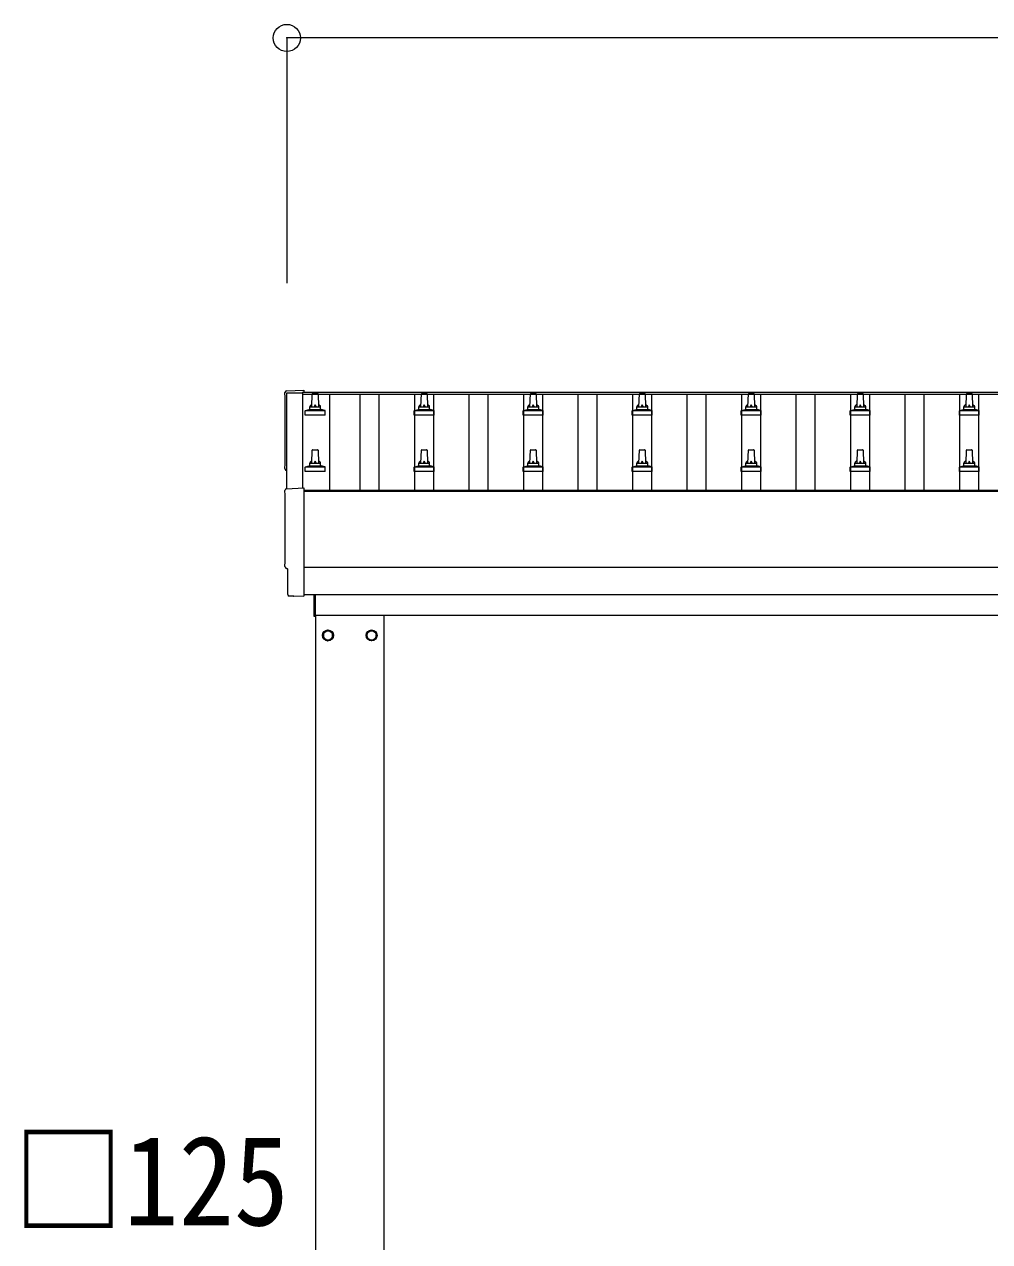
# Model space of a CAD drawing. Units: millimetres at full size, sheet at 1:50; details may follow other scales. Extents: x -14053 to 14053, y -9700 to 9700.
# Drawn here: x -9115 to -7345, y -3750 to -1516 of the extents above; entities that cross this region are included whole.
import ezdxf
from ezdxf.enums import TextEntityAlignment as Align

# ---------------------------------------------------------------- set-up
doc = ezdxf.new("R2010")
doc.units = ezdxf.units.MM
doc.header["$LTSCALE"] = 50
doc.header["$PDMODE"] = 32
doc.header["$PDSIZE"] = 50
for name, color, linetype, lineweight in [('0-2_TEXT1', 4, 'Continuous', 9), ('0-5_ELV2', 5, 'Continuous', 5), ('0-8_TABLE1', 6, 'Continuous', 9)]:
    doc.layers.add(name, color=color, linetype=linetype, lineweight=lineweight)
doc.styles.add('ＭＳ ゴシック', font='')
doc.styles.get('ＭＳ ゴシック').set_extended_font_data('MS Gothic')

msp = doc.modelspace()

# ---------------------------------------------------------------- linework, layer by layer
at = {"layer": '0-2_TEXT1'}
for p, q in [((-8604.9, -2191.26), (-8604.9, -2366.74)), ((-8604.9, -2191.26), (-5558.9, -2191.26)), ((-8604.9, -2194.85), (-5558.9, -2194.85)), ((-8634.47, -2368.29), (-8602.9, -2366.64)), ((-8602.9, -2366.64), (-8602.9, -2565.5)), ((-8602.9, -2370.87), (-5560.9, -2370.87)), ((-8602.9, -2372.76), (-5560.9, -2372.76)), ((-5560.9, -2512.65), (-8602.9, -2512.65)), ((-8622.53, -2565.5), (-8629.45, -2565.13)), ((-8602.9, -2562.47), (-5560.9, -2562.47)), ((-8583.9, -2602.87), (-8583.9, -2562.57)), ((-8581.9, -2562.57), (-8581.9, -2602.87)), ((-8581.9, -2602.87), (-8583.9, -2602.87)), ((-8581.9, -2600.37), (-5685.9, -2600.37)), ((-8580.9, -5455.37), (-8580.9, -2600.37)), ((-8455.9, -2600.37), (-8455.9, -5455.37)), ((-8549.8, -2637.12), (-8549.9, -2637.12)), ((-8549.8, -2637.62), (-8549.9, -2637.62)), ((-8487, -2637.12), (-8486.9, -2637.12)), ((-8487, -2637.62), (-8486.9, -2637.62))]:
    msp.add_line(p, q, dxfattribs=at)
for points in [[(-8634.47, -2188.86), (-8602.9, -2187.21), (-8602.9, -2191.26)], [(-8633.9, -2368.26), (-8633.9, -2192.22), (-8604.9, -2192.22)], [(-8632.29, -2562.14), (-8632.29, -2515.11), (-8632.89, -2515.11)], [(-8621.79, -2565.22), (-8621.12, -2564.59), (-8602.9, -2565.5)]]:
    msp.add_lwpolyline(points, dxfattribs=at)
for points in [[(-8558.4, -2627.56), (-8566.9, -2632.46), (-8566.9, -2642.28), (-8558.4, -2647.19), (-8549.9, -2642.28), (-8549.9, -2632.46)], [(-8478.4, -2627.56), (-8469.9, -2632.46), (-8469.9, -2642.28), (-8478.4, -2647.19), (-8486.9, -2642.28), (-8486.9, -2632.46)]]:
    msp.add_lwpolyline(points, close=True, dxfattribs=at)
for centre, radius in [((-8558.4, -2637.37), 10), ((-8558.4, -2637.37), 8.5), ((-8478.4, -2637.37), 10), ((-8478.4, -2637.37), 8.5)]:
    msp.add_circle(centre, radius, dxfattribs=at)
for centre, start, end in [((-8558.4, -2637.37), 111.25399, 128.74601), ((-8558.4, -2637.37), 51.25399, 68.74601), ((-8478.4, -2637.37), 111.25399, 128.74601), ((-8478.4, -2637.37), 51.25399, 68.74601), ((-8558.4, -2637.37), 171.25399, 188.74601), ((-8558.4, -2637.37), 231.25399, 248.74601), ((-8558.4, -2637.37), 291.25399, 308.74601), ((-8558.4, -2637.37), 1.66581, 8.74601), ((-8558.4, -2637.37), 351.25399, 358.33419), ((-8478.4, -2637.37), 171.25399, 178.33419), ((-8478.4, -2637.37), 181.66581, 188.74601), ((-8478.4, -2637.37), 231.25399, 248.74601), ((-8478.4, -2637.37), 291.25399, 308.74601), ((-8478.4, -2637.37), 351.25399, 8.74601)]:
    msp.add_arc(centre, 8.6, start, end, dxfattribs=at)
for centre, major_axis, ratio, start_param, end_param in [((-8634.31, -2191.85), (-3, 0), 0.99863, 4.7647489, 6.2979817), ((-13400.17, -2262.28), (4763.38, 0), 0.99863, 6.2686928, 6.2979817), ((-8632.89, -2331.28), (-4.41, 0), 0.99863, 6.2686928, 7.6252171), ((-8634.31, -2371.29), (-3, 0), 0.99863, 4.7647489, 6.2979817), ((-13400.17, -2441.71), (4763.38, 0), 0.99863, 6.2686928, 6.2979817), ((-8632.89, -2510.71), (-4.41, 0), 0.99863, 6.2686928, 7.8539816), ((-8629.29, -2562.14), (-2.18, -2.07), 0.9974, 5.5252311, 7.0411395), ((-8622.48, -2564.5), (-0.727, -0.69), 0.9974, 0.7579542, 1.5707963)]:
    msp.add_ellipse(centre, major_axis=major_axis, ratio=ratio, start_param=start_param, end_param=end_param, dxfattribs=at)
at = {"layer": '0-5_ELV2'}
for p, q in [((-8587.9, -2217.78), (-8587.17, -2194.25)), ((-8586.17, -2193.28), (-8577.63, -2193.28)), ((-8576.63, -2194.25), (-8575.9, -2217.78)), ((-8387.9, -2217.78), (-8387.17, -2194.25)), ((-8386.17, -2193.28), (-8377.63, -2193.28)), ((-8376.63, -2194.25), (-8375.9, -2217.78)), ((-8187.9, -2217.78), (-8187.17, -2194.25)), ((-8186.17, -2193.28), (-8177.63, -2193.28)), ((-8176.63, -2194.25), (-8175.9, -2217.78)), ((-7987.9, -2217.78), (-7987.17, -2194.25)), ((-7986.17, -2193.28), (-7977.63, -2193.28)), ((-7976.63, -2194.25), (-7975.9, -2217.78)), ((-7787.9, -2217.78), (-7787.17, -2194.25)), ((-7786.17, -2193.28), (-7777.63, -2193.28)), ((-7776.63, -2194.25), (-7775.9, -2217.78)), ((-7587.9, -2217.78), (-7587.17, -2194.25)), ((-7586.17, -2193.28), (-7577.63, -2193.28)), ((-7576.63, -2194.25), (-7575.9, -2217.78)), ((-7387.9, -2217.78), (-7387.17, -2194.25)), ((-7386.17, -2193.28), (-7377.63, -2193.28)), ((-7376.63, -2194.25), (-7375.9, -2217.78)), ((-8600.15, -2233.28), (-8600.15, -2225.56)), ((-8599.77, -2224.78), (-8564.03, -2224.78)), ((-8599.39, -2224.59), (-8592.66, -2222.96)), ((-8592.28, -2222.78), (-8571.52, -2222.78)), ((-8591.9, -2221.99), (-8591.9, -2217.78)), ((-8590.9, -2217.78), (-8572.9, -2217.78)), ((-8571.9, -2221.99), (-8571.9, -2217.78)), ((-8564.41, -2224.59), (-8571.14, -2222.96)), ((-8563.65, -2233.28), (-8563.65, -2225.56)), ((-8400.15, -2233.28), (-8400.15, -2225.56)), ((-8399.77, -2224.78), (-8364.03, -2224.78)), ((-8399.39, -2224.59), (-8392.66, -2222.96)), ((-8392.28, -2222.78), (-8371.52, -2222.78)), ((-8391.9, -2221.99), (-8391.9, -2217.78)), ((-8390.9, -2217.78), (-8372.9, -2217.78)), ((-8371.9, -2221.99), (-8371.9, -2217.78)), ((-8364.41, -2224.59), (-8371.14, -2222.96)), ((-8363.65, -2233.28), (-8363.65, -2225.56)), ((-8200.15, -2233.28), (-8200.15, -2225.56)), ((-8199.77, -2224.78), (-8164.03, -2224.78)), ((-8199.39, -2224.59), (-8192.66, -2222.96)), ((-8192.28, -2222.78), (-8171.52, -2222.78)), ((-8191.9, -2221.99), (-8191.9, -2217.78)), ((-8190.9, -2217.78), (-8172.9, -2217.78)), ((-8171.9, -2221.99), (-8171.9, -2217.78)), ((-8164.41, -2224.59), (-8171.14, -2222.96)), ((-8163.65, -2233.28), (-8163.65, -2225.56)), ((-8000.15, -2233.28), (-8000.15, -2225.56)), ((-7999.77, -2224.78), (-7964.03, -2224.78)), ((-7999.39, -2224.59), (-7992.66, -2222.96)), ((-7992.28, -2222.78), (-7971.52, -2222.78)), ((-7991.9, -2221.99), (-7991.9, -2217.78)), ((-7990.9, -2217.78), (-7972.9, -2217.78)), ((-7971.9, -2221.99), (-7971.9, -2217.78)), ((-7964.41, -2224.59), (-7971.14, -2222.96)), ((-7963.65, -2233.28), (-7963.65, -2225.56)), ((-7800.15, -2233.28), (-7800.15, -2225.56)), ((-7799.77, -2224.78), (-7764.03, -2224.78)), ((-7799.39, -2224.59), (-7792.66, -2222.96)), ((-7792.28, -2222.78), (-7771.52, -2222.78)), ((-7791.9, -2221.99), (-7791.9, -2217.78)), ((-7790.9, -2217.78), (-7772.9, -2217.78)), ((-7771.9, -2221.99), (-7771.9, -2217.78)), ((-7764.41, -2224.59), (-7771.14, -2222.96)), ((-7763.65, -2233.28), (-7763.65, -2225.56)), ((-7600.15, -2233.28), (-7600.15, -2225.56)), ((-7599.77, -2224.78), (-7564.03, -2224.78)), ((-7599.39, -2224.59), (-7592.66, -2222.96)), ((-7592.28, -2222.78), (-7571.52, -2222.78)), ((-7591.9, -2221.99), (-7591.9, -2217.78)), ((-7590.9, -2217.78), (-7572.9, -2217.78)), ((-7571.9, -2221.99), (-7571.9, -2217.78)), ((-7564.41, -2224.59), (-7571.14, -2222.96)), ((-7563.65, -2233.28), (-7563.65, -2225.56)), ((-7400.15, -2233.28), (-7400.15, -2225.56)), ((-7399.77, -2224.78), (-7364.03, -2224.78)), ((-7399.39, -2224.59), (-7392.66, -2222.96)), ((-7392.28, -2222.78), (-7371.52, -2222.78)), ((-7391.9, -2221.99), (-7391.9, -2217.78)), ((-7390.9, -2217.78), (-7372.9, -2217.78)), ((-7371.9, -2221.99), (-7371.9, -2217.78)), ((-7364.41, -2224.59), (-7371.14, -2222.96)), ((-7363.65, -2233.28), (-7363.65, -2225.56)), ((-8563.65, -2233.28), (-8600.15, -2233.28)), ((-8363.65, -2233.28), (-8400.15, -2233.28)), ((-8163.65, -2233.28), (-8200.15, -2233.28)), ((-7963.65, -2233.28), (-8000.15, -2233.28)), ((-7763.65, -2233.28), (-7800.15, -2233.28)), ((-7563.65, -2233.28), (-7600.15, -2233.28)), ((-7363.65, -2233.28), (-7400.15, -2233.28)), ((-8587.9, -2321.11), (-8587.17, -2297.59)), ((-8586.17, -2296.61), (-8577.63, -2296.61)), ((-8576.63, -2297.59), (-8575.9, -2321.11)), ((-8387.9, -2321.11), (-8387.17, -2297.59)), ((-8386.17, -2296.61), (-8377.63, -2296.61)), ((-8376.63, -2297.59), (-8375.9, -2321.11)), ((-8187.9, -2321.11), (-8187.17, -2297.59)), ((-8186.17, -2296.61), (-8177.63, -2296.61)), ((-8176.63, -2297.59), (-8175.9, -2321.11)), ((-7987.9, -2321.11), (-7987.17, -2297.59)), ((-7986.17, -2296.61), (-7977.63, -2296.61)), ((-7976.63, -2297.59), (-7975.9, -2321.11)), ((-7787.9, -2321.11), (-7787.17, -2297.59)), ((-7786.17, -2296.61), (-7777.63, -2296.61)), ((-7776.63, -2297.59), (-7775.9, -2321.11)), ((-7587.9, -2321.11), (-7587.17, -2297.59)), ((-7586.17, -2296.61), (-7577.63, -2296.61)), ((-7576.63, -2297.59), (-7575.9, -2321.11)), ((-7387.9, -2321.11), (-7387.17, -2297.59)), ((-7386.17, -2296.61), (-7377.63, -2296.61)), ((-7376.63, -2297.59), (-7375.9, -2321.11)), ((-8591.9, -2325.32), (-8591.9, -2321.11)), ((-8590.9, -2321.11), (-8572.9, -2321.11)), ((-8571.9, -2325.32), (-8571.9, -2321.11)), ((-8391.9, -2325.32), (-8391.9, -2321.11)), ((-8390.9, -2321.11), (-8372.9, -2321.11)), ((-8371.9, -2325.32), (-8371.9, -2321.11)), ((-8191.9, -2325.32), (-8191.9, -2321.11)), ((-8190.9, -2321.11), (-8172.9, -2321.11)), ((-8171.9, -2325.32), (-8171.9, -2321.11)), ((-7991.9, -2325.32), (-7991.9, -2321.11)), ((-7990.9, -2321.11), (-7972.9, -2321.11)), ((-7971.9, -2325.32), (-7971.9, -2321.11)), ((-7791.9, -2325.32), (-7791.9, -2321.11)), ((-7790.9, -2321.11), (-7772.9, -2321.11)), ((-7771.9, -2325.32), (-7771.9, -2321.11)), ((-7591.9, -2325.32), (-7591.9, -2321.11)), ((-7590.9, -2321.11), (-7572.9, -2321.11)), ((-7571.9, -2325.32), (-7571.9, -2321.11)), ((-7391.9, -2325.32), (-7391.9, -2321.11)), ((-7390.9, -2321.11), (-7372.9, -2321.11)), ((-7371.9, -2325.32), (-7371.9, -2321.11)), ((-8600.15, -2336.61), (-8600.15, -2328.9)), ((-8563.65, -2336.61), (-8600.15, -2336.61)), ((-8599.77, -2328.11), (-8564.03, -2328.11)), ((-8599.39, -2327.93), (-8592.66, -2326.3)), ((-8592.28, -2326.11), (-8571.52, -2326.11)), ((-8564.41, -2327.93), (-8571.14, -2326.3)), ((-8563.65, -2336.61), (-8563.65, -2328.9)), ((-8400.15, -2336.61), (-8400.15, -2328.9)), ((-8363.65, -2336.61), (-8400.15, -2336.61)), ((-8399.77, -2328.11), (-8364.03, -2328.11)), ((-8399.39, -2327.93), (-8392.66, -2326.3)), ((-8392.28, -2326.11), (-8371.52, -2326.11)), ((-8364.41, -2327.93), (-8371.14, -2326.3)), ((-8363.65, -2336.61), (-8363.65, -2328.9)), ((-8200.15, -2336.61), (-8200.15, -2328.9)), ((-8163.65, -2336.61), (-8200.15, -2336.61)), ((-8199.77, -2328.11), (-8164.03, -2328.11)), ((-8199.39, -2327.93), (-8192.66, -2326.3)), ((-8192.28, -2326.11), (-8171.52, -2326.11)), ((-8164.41, -2327.93), (-8171.14, -2326.3)), ((-8163.65, -2336.61), (-8163.65, -2328.9)), ((-8000.15, -2336.61), (-8000.15, -2328.9)), ((-7963.65, -2336.61), (-8000.15, -2336.61)), ((-7999.77, -2328.11), (-7964.03, -2328.11)), ((-7999.39, -2327.93), (-7992.66, -2326.3)), ((-7992.28, -2326.11), (-7971.52, -2326.11)), ((-7964.41, -2327.93), (-7971.14, -2326.3)), ((-7963.65, -2336.61), (-7963.65, -2328.9)), ((-7800.15, -2336.61), (-7800.15, -2328.9)), ((-7763.65, -2336.61), (-7800.15, -2336.61)), ((-7799.77, -2328.11), (-7764.03, -2328.11)), ((-7799.39, -2327.93), (-7792.66, -2326.3)), ((-7792.28, -2326.11), (-7771.52, -2326.11)), ((-7764.41, -2327.93), (-7771.14, -2326.3)), ((-7763.65, -2336.61), (-7763.65, -2328.9)), ((-7600.15, -2336.61), (-7600.15, -2328.9)), ((-7563.65, -2336.61), (-7600.15, -2336.61)), ((-7599.77, -2328.11), (-7564.03, -2328.11)), ((-7599.39, -2327.93), (-7592.66, -2326.3)), ((-7592.28, -2326.11), (-7571.52, -2326.11)), ((-7564.41, -2327.93), (-7571.14, -2326.3)), ((-7563.65, -2336.61), (-7563.65, -2328.9)), ((-7400.15, -2336.61), (-7400.15, -2328.9)), ((-7363.65, -2336.61), (-7400.15, -2336.61)), ((-7399.77, -2328.11), (-7364.03, -2328.11)), ((-7399.39, -2327.93), (-7392.66, -2326.3)), ((-7392.28, -2326.11), (-7371.52, -2326.11)), ((-7364.41, -2327.93), (-7371.14, -2326.3)), ((-7363.65, -2336.61), (-7363.65, -2328.9))]:
    msp.add_line(p, q, dxfattribs=at)
at = {"layer": '0-5_ELV2', "color": 4, "lineweight": 9}
for p, q in [((-8555.4, -2194.85), (-8555.4, -2370.87)), ((-8499.4, -2370.87), (-8499.4, -2194.85)), ((-8464.4, -2370.87), (-8464.4, -2194.85)), ((-8399.4, -2370.87), (-8399.4, -2194.85)), ((-8364.4, -2370.87), (-8364.4, -2194.85)), ((-8299.4, -2370.87), (-8299.4, -2194.85)), ((-8264.4, -2370.87), (-8264.4, -2194.85)), ((-8199.4, -2370.87), (-8199.4, -2194.85)), ((-8164.4, -2370.87), (-8164.4, -2194.85)), ((-8099.4, -2370.87), (-8099.4, -2194.85)), ((-8064.4, -2370.87), (-8064.4, -2194.85)), ((-7999.4, -2370.87), (-7999.4, -2194.85)), ((-7964.4, -2370.87), (-7964.4, -2194.85)), ((-7899.4, -2370.87), (-7899.4, -2194.85)), ((-7864.4, -2370.87), (-7864.4, -2194.85)), ((-7799.4, -2370.87), (-7799.4, -2194.85)), ((-7764.4, -2370.87), (-7764.4, -2194.85)), ((-7699.4, -2370.87), (-7699.4, -2194.85)), ((-7664.4, -2370.87), (-7664.4, -2194.85)), ((-7599.4, -2370.87), (-7599.4, -2194.85)), ((-7564.4, -2370.87), (-7564.4, -2194.85)), ((-7499.4, -2370.87), (-7499.4, -2194.85)), ((-7464.4, -2370.87), (-7464.4, -2194.85)), ((-7399.4, -2370.87), (-7399.4, -2194.85)), ((-7364.4, -2370.87), (-7364.4, -2194.85))]:
    msp.add_line(p, q, dxfattribs=at)
at = {"layer": '0-5_ELV2'}
for centre, radius, start, end in [((-8586.17, -2194.28), 1, 90, 178.60509), ((-8577.63, -2194.28), 1, 1.39491, 90), ((-8386.17, -2194.28), 1, 90, 178.60509), ((-8377.63, -2194.28), 1, 1.39491, 90), ((-8186.17, -2194.28), 1, 90, 178.60509), ((-8177.63, -2194.28), 1, 1.39491, 90), ((-7986.17, -2194.28), 1, 90, 178.60509), ((-7977.63, -2194.28), 1, 1.39491, 90), ((-7786.17, -2194.28), 1, 90, 178.60509), ((-7777.63, -2194.28), 1, 1.39491, 90), ((-7586.17, -2194.28), 1, 90, 178.60509), ((-7577.63, -2194.28), 1, 1.39491, 90), ((-7386.17, -2194.28), 1, 90, 178.60509), ((-7377.63, -2194.28), 1, 1.39491, 90), ((-8599.15, -2225.56), 1, 103.62699, 180), ((-8592.9, -2221.99), 1, 283.62699, 0), ((-8587.81, -2218.41), 4.13, 90, 171.17633), ((-8590.9, -2218.78), 1, 90, 180), ((-8578.57, -2217.78), 4.83, 133.60282, 180), ((-8585.23, -2217.78), 4.83, 0, 46.39718), ((-8575.99, -2218.41), 4.13, 8.82367, 90), ((-8572.9, -2218.78), 1, 0, 90), ((-8570.9, -2221.99), 1, 180, 256.37301), ((-8564.65, -2225.56), 1, 0, 76.37301), ((-8399.15, -2225.56), 1, 103.62699, 180), ((-8392.9, -2221.99), 1, 283.62699, 0), ((-8387.81, -2218.41), 4.13, 90, 171.17633), ((-8390.9, -2218.78), 1, 90, 180), ((-8378.57, -2217.78), 4.83, 133.60282, 180), ((-8385.23, -2217.78), 4.83, 0, 46.39718), ((-8375.99, -2218.41), 4.13, 8.82367, 90), ((-8372.9, -2218.78), 1, 0, 90), ((-8370.9, -2221.99), 1, 180, 256.37301), ((-8364.65, -2225.56), 1, 0, 76.37301), ((-8199.15, -2225.56), 1, 103.62699, 180), ((-8192.9, -2221.99), 1, 283.62699, 0), ((-8187.81, -2218.41), 4.13, 90, 171.17633), ((-8190.9, -2218.78), 1, 90, 180), ((-8178.57, -2217.78), 4.83, 133.60282, 180), ((-8185.23, -2217.78), 4.83, 0, 46.39718), ((-8175.99, -2218.41), 4.13, 8.82367, 90), ((-8172.9, -2218.78), 1, 0, 90), ((-8170.9, -2221.99), 1, 180, 256.37301), ((-8164.65, -2225.56), 1, 0, 76.37301), ((-7999.15, -2225.56), 1, 103.62699, 180), ((-7992.9, -2221.99), 1, 283.62699, 0), ((-7987.81, -2218.41), 4.13, 90, 171.17633), ((-7990.9, -2218.78), 1, 90, 180), ((-7978.57, -2217.78), 4.83, 133.60282, 180), ((-7985.23, -2217.78), 4.83, 0, 46.39718), ((-7975.99, -2218.41), 4.13, 8.82367, 90), ((-7972.9, -2218.78), 1, 0, 90), ((-7970.9, -2221.99), 1, 180, 256.37301), ((-7964.65, -2225.56), 1, 0, 76.37301), ((-7799.15, -2225.56), 1, 103.62699, 180), ((-7792.9, -2221.99), 1, 283.62699, 0), ((-7787.81, -2218.41), 4.13, 90, 171.17633), ((-7790.9, -2218.78), 1, 90, 180), ((-7778.57, -2217.78), 4.83, 133.60282, 180), ((-7785.23, -2217.78), 4.83, 0, 46.39718), ((-7775.99, -2218.41), 4.13, 8.82367, 90), ((-7772.9, -2218.78), 1, 0, 90), ((-7770.9, -2221.99), 1, 180, 256.37301), ((-7764.65, -2225.56), 1, 0, 76.37301), ((-7599.15, -2225.56), 1, 103.62699, 180), ((-7592.9, -2221.99), 1, 283.62699, 0), ((-7587.81, -2218.41), 4.13, 90, 171.17633), ((-7590.9, -2218.78), 1, 90, 180), ((-7578.57, -2217.78), 4.83, 133.60282, 180), ((-7585.23, -2217.78), 4.83, 0, 46.39718), ((-7575.99, -2218.41), 4.13, 8.82367, 90), ((-7572.9, -2218.78), 1, 0, 90), ((-7570.9, -2221.99), 1, 180, 256.37301), ((-7564.65, -2225.56), 1, 0, 76.37301), ((-7399.15, -2225.56), 1, 103.62699, 180), ((-7392.9, -2221.99), 1, 283.62699, 0), ((-7387.81, -2218.41), 4.13, 90, 171.17633), ((-7390.9, -2218.78), 1, 90, 180), ((-7378.57, -2217.78), 4.83, 133.60282, 180), ((-7385.23, -2217.78), 4.83, 0, 46.39718), ((-7375.99, -2218.41), 4.13, 8.82367, 90), ((-7372.9, -2218.78), 1, 0, 90), ((-7370.9, -2221.99), 1, 180, 256.37301), ((-7364.65, -2225.56), 1, 0, 76.37301), ((-8586.17, -2297.61), 1, 90, 178.60509), ((-8577.63, -2297.61), 1, 1.39491, 90), ((-8386.17, -2297.61), 1, 90, 178.60509), ((-8377.63, -2297.61), 1, 1.39491, 90), ((-8186.17, -2297.61), 1, 90, 178.60509), ((-8177.63, -2297.61), 1, 1.39491, 90), ((-7986.17, -2297.61), 1, 90, 178.60509), ((-7977.63, -2297.61), 1, 1.39491, 90), ((-7786.17, -2297.61), 1, 90, 178.60509), ((-7777.63, -2297.61), 1, 1.39491, 90), ((-7586.17, -2297.61), 1, 90, 178.60509), ((-7577.63, -2297.61), 1, 1.39491, 90), ((-7386.17, -2297.61), 1, 90, 178.60509), ((-7377.63, -2297.61), 1, 1.39491, 90), ((-8587.81, -2321.74), 4.13, 90, 171.17633), ((-8590.9, -2322.11), 1, 90, 180), ((-8578.57, -2321.11), 4.83, 133.60282, 180), ((-8585.23, -2321.11), 4.83, 0, 46.39718), ((-8575.99, -2321.74), 4.13, 8.82367, 90), ((-8572.9, -2322.11), 1, 0, 90), ((-8387.81, -2321.74), 4.13, 90, 171.17633), ((-8390.9, -2322.11), 1, 90, 180), ((-8378.57, -2321.11), 4.83, 133.60282, 180), ((-8385.23, -2321.11), 4.83, 0, 46.39718), ((-8375.99, -2321.74), 4.13, 8.82367, 90), ((-8372.9, -2322.11), 1, 0, 90), ((-8187.81, -2321.74), 4.13, 90, 171.17633), ((-8190.9, -2322.11), 1, 90, 180), ((-8178.57, -2321.11), 4.83, 133.60282, 180), ((-8185.23, -2321.11), 4.83, 0, 46.39718), ((-8175.99, -2321.74), 4.13, 8.82367, 90), ((-8172.9, -2322.11), 1, 0, 90), ((-7987.81, -2321.74), 4.13, 90, 171.17633), ((-7990.9, -2322.11), 1, 90, 180), ((-7978.57, -2321.11), 4.83, 133.60282, 180), ((-7985.23, -2321.11), 4.83, 0, 46.39718), ((-7975.99, -2321.74), 4.13, 8.82367, 90), ((-7972.9, -2322.11), 1, 0, 90), ((-7787.81, -2321.74), 4.13, 90, 171.17633), ((-7790.9, -2322.11), 1, 90, 180), ((-7778.57, -2321.11), 4.83, 133.60282, 180), ((-7785.23, -2321.11), 4.83, 0, 46.39718), ((-7775.99, -2321.74), 4.13, 8.82367, 90), ((-7772.9, -2322.11), 1, 0, 90), ((-7587.81, -2321.74), 4.13, 90, 171.17633), ((-7590.9, -2322.11), 1, 90, 180), ((-7578.57, -2321.11), 4.83, 133.60282, 180), ((-7585.23, -2321.11), 4.83, 0, 46.39718), ((-7575.99, -2321.74), 4.13, 8.82367, 90), ((-7572.9, -2322.11), 1, 0, 90), ((-7387.81, -2321.74), 4.13, 90, 171.17633), ((-7390.9, -2322.11), 1, 90, 180), ((-7378.57, -2321.11), 4.83, 133.60282, 180), ((-7385.23, -2321.11), 4.83, 0, 46.39718), ((-7375.99, -2321.74), 4.13, 8.82367, 90), ((-7372.9, -2322.11), 1, 0, 90), ((-8599.15, -2328.9), 1, 103.62699, 180), ((-8592.9, -2325.32), 1, 283.62699, 0), ((-8570.9, -2325.32), 1, 180, 256.37301), ((-8564.65, -2328.9), 1, 0, 76.37301), ((-8399.15, -2328.9), 1, 103.62699, 180), ((-8392.9, -2325.32), 1, 283.62699, 0), ((-8370.9, -2325.32), 1, 180, 256.37301), ((-8364.65, -2328.9), 1, 0, 76.37301), ((-8199.15, -2328.9), 1, 103.62699, 180), ((-8192.9, -2325.32), 1, 283.62699, 0), ((-8170.9, -2325.32), 1, 180, 256.37301), ((-8164.65, -2328.9), 1, 0, 76.37301), ((-7999.15, -2328.9), 1, 103.62699, 180), ((-7992.9, -2325.32), 1, 283.62699, 0), ((-7970.9, -2325.32), 1, 180, 256.37301), ((-7964.65, -2328.9), 1, 0, 76.37301), ((-7799.15, -2328.9), 1, 103.62699, 180), ((-7792.9, -2325.32), 1, 283.62699, 0), ((-7770.9, -2325.32), 1, 180, 256.37301), ((-7764.65, -2328.9), 1, 0, 76.37301), ((-7599.15, -2328.9), 1, 103.62699, 180), ((-7592.9, -2325.32), 1, 283.62699, 0), ((-7570.9, -2325.32), 1, 180, 256.37301), ((-7564.65, -2328.9), 1, 0, 76.37301), ((-7399.15, -2328.9), 1, 103.62699, 180), ((-7392.9, -2325.32), 1, 283.62699, 0), ((-7370.9, -2325.32), 1, 180, 256.37301), ((-7364.65, -2328.9), 1, 0, 76.37301)]:
    msp.add_arc(centre, radius, start, end, dxfattribs=at)
at = {"layer": '0-8_TABLE1'}
for p, q in [((-8633.9, -1541.26), (-8633.9, -1991.26)), ((-5529.9, -1541.26), (-8633.9, -1541.26))]:
    msp.add_line(p, q, dxfattribs=at)
msp.add_point((-8633.9, -1541.26), dxfattribs=at)

# ---------------------------------------------------------------- texts
at = {"layer": '0-8_TABLE1', "color": 7, "style": 'ＭＳ ゴシック', "width": 0.9}
msp.add_text('□125', height=165, dxfattribs=at).set_placement((-9135.73, -3769.34), align=Align.BOTTOM_LEFT)

doc.saveas('drawing.dxf')
